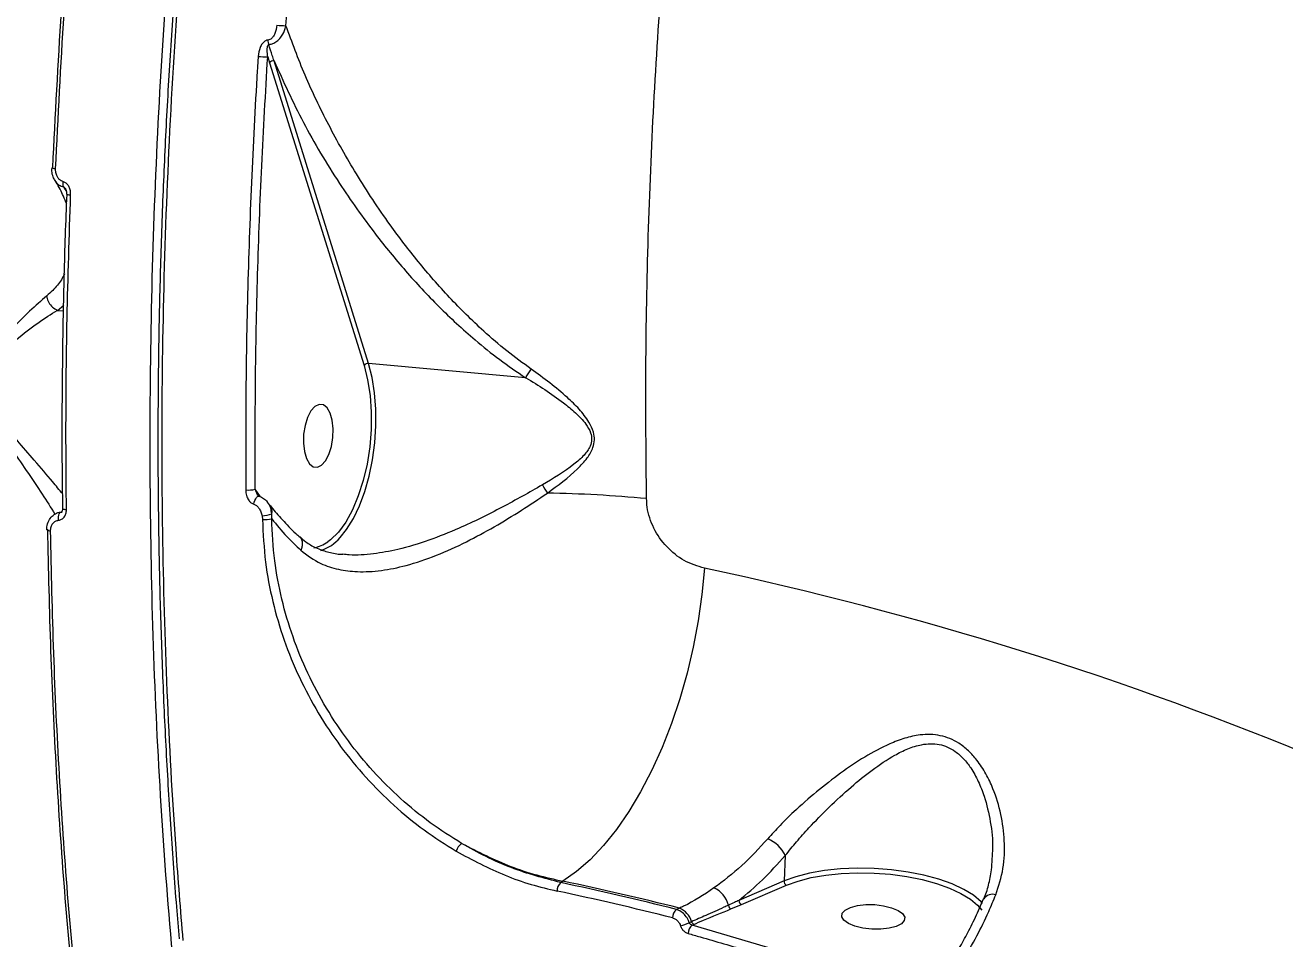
# Model space of a CAD drawing. Header units: millimetres. Extents: x -4335 to 4318, y -3792 to 3101.
# Drawn here: x 1522.9 to 1702.1, y 984.5 to 1114.6 of the extents above; entities that cross this region are included whole.
import ezdxf

# ---------------------------------------------------------------- set-up
doc = ezdxf.new("R2010")
doc.units = ezdxf.units.MM
for name, color, linetype in [('DIKOM_ЗОНА', 80, 'Continuous'), ('DIKOM_ОБЪЕКТ', 7, 'Continuous'), ('DIKOM_РАЗМЕР_ОБЪЕКТА', 7, 'Continuous')]:
    doc.layers.add(name, color=color, linetype=linetype)
doc.styles.add('style1', font='arial.ttf', dxfattribs={"width": 0.8})
doc.dimstyles.new('1-50', dxfattribs={"dimtxt": 300, "dimasz": 200, "dimexe": 100, "dimexo": 0, "dimgap": 100, "dimtad": 1, "dimtxsty": 'style1', "dimcen": 200, "dimclrd": 7, "dimclre": 7, "dimclrt": 7, "dimadec": 1, "dimazin": 2, "dimtfac": 1, "dimtmove": 0, "dimatfit": 2, "dimfxl": 0, "dimlwd": 25, "dimlwe": 18, "dimarcsym": 0})

# ---------------------------------------------------------------- blocks, each defined once
blk = doc.blocks.new('*D3')
at = {"layer": 'Defpoints', "color": 0, "transparency": 16777216}
for p in [(-2375.87, 1532.76), (1667.44, 1532.76), (-1786.5, -1525.94)]:
    blk.add_point(p, dxfattribs=at)
at = {"layer": 'DIKOM_РАЗМЕР_ОБЪЕКТА', "color": 7, "lineweight": 18, "transparency": 16777216}
for p, q in [((1667.44, 1532.76), (-2475.87, 1532.76)), ((-1786.5, -1525.94), (-2475.87, -1525.94))]:
    blk.add_line(p, q, dxfattribs=at)
at = {"layer": 'DIKOM_РАЗМЕР_ОБЪЕКТА', "color": 7, "lineweight": 25, "transparency": 16777216}
blk.add_line((-2375.87, -1325.94), (-2375.87, 1332.76), dxfattribs=at)
at = {"layer": 'DIKOM_РАЗМЕР_ОБЪЕКТА', "color": 7, "transparency": 16777216}
for points in [[(-2409.21, 1332.76), (-2342.54, 1332.76), (-2375.87, 1532.76)], [(-2409.21, -1325.94), (-2342.54, -1325.94), (-2375.87, -1525.94)]]:
    blk.add_solid(points, dxfattribs=at)
at = {"layer": 'DIKOM_РАЗМЕР_ОБЪЕКТА', "color": 7, "transparency": 16777216, "insert": (-2629.15, -119.32), "char_height": 300, "attachment_point": 5, "rotation": 90, "style": 'style1'}
blk.add_mtext('3050', dxfattribs=at)

msp = doc.modelspace()

# ---------------------------------------------------------------- linework, layer by layer
at = {"layer": 'DIKOM_ЗОНА', "color": 3, "lineweight": 15}
msp.add_lwpolyline([(1629.814, 3100.338, -0.4205658), (4317.777, 469.92), (4317.777, -16.224, -0.4142136), (1317.777, -3016.224), (-2004.986, -3016.224, -0.4142136), (-3504.986, -1516.224), (-3504.986, 1600.338, -0.4142136), (-2004.986, 3100.338), (1629.814, 3100.338)], format="xyb", dxfattribs=at)
at = {"layer": 'DIKOM_ОБЪЕКТ', "color": 7, "linetype": 'Continuous', "lineweight": 15}
for p, q in [((1557.402, 1110.071), (1557.669, 1109.212)), ((1557.669, 1109.212), (1571.103, 1066.132)), ((1571.747, 1066.408), (1558.313, 1109.487)), ((1527.48, 1073.979), (1528.381, 1074.743)), ((1527.48, 1073.979), (1528.359, 1073.9)), ((1594.088, 1064.402), (1571.747, 1066.408)), ((1556.381, 1047.425), (1555.628, 1048.513)), ((1556.126, 1047.53), (1556.174, 1047.523)), ((1528.246, 1045.75), (1528.246, 1045.756)), ((1556.606, 1044.727), (1556.656, 1044.22)), ((1557.969, 1044.3), (1557.985, 1045.018)), ((1631.033, 996.403), (1630.845, 992.763)), ((1599.08, 992.53), (1599.389, 992.742)), ((1630.845, 992.763), (1624.436, 990.004)), ((1624.797, 989.403), (1631.207, 992.162)), ((1623.295, 988.784), (1624.797, 989.403)), ((1615.957, 988.905), (1615.534, 988.72)), ((1617.684, 986.971), (1617.356, 986.83)), ((1617.783, 986.488), (1618.016, 986.588)), ((1650.614, 976.801), (1617.783, 986.488))]:
    msp.add_line(p, q, dxfattribs=at)
at = {"layer": 'DIKOM_ОБЪЕКТ', "color": 7, "linetype": 'Continuous', "lineweight": 15, "flags": 128}
for points in [[(1526.7, 1094.25), (1526.701, 1094.255), (1526.727, 1094.27), (1526.787, 1094.283)], [(1571.103, 1066.132), (1571.615, 1064.088), (1571.958, 1061.851), (1572.122, 1059.475), (1572.105, 1057.019), (1571.906, 1054.54), (1571.531, 1052.1), (1570.988, 1049.757), (1570.291, 1047.567), (1569.456, 1045.584), (1568.503, 1043.855), (1567.457, 1042.423), (1566.341, 1041.321), (1565.948, 1041.025)], [(1567.701, 1041.633), (1568.622, 1042.771), (1569.597, 1044.335), (1570.473, 1046.154), (1571.231, 1048.188), (1571.855, 1050.394), (1572.33, 1052.723), (1572.648, 1055.124), (1572.8, 1057.546), (1572.784, 1059.937), (1572.6, 1062.243), (1572.252, 1064.416), (1571.747, 1066.408)], [(1565.316, 1060.515), (1564.724, 1060.585), (1564.122, 1060.293), (1563.559, 1059.663), (1563.079, 1058.745), (1562.722, 1057.615), (1562.517, 1056.363), (1562.48, 1055.091), (1562.614, 1053.902), (1562.909, 1052.893), (1563.34, 1052.145), (1563.873, 1051.718), (1564.465, 1051.648), (1565.066, 1051.94), (1565.63, 1052.57), (1566.11, 1053.488), (1566.467, 1054.618), (1566.672, 1055.87), (1566.709, 1057.142), (1566.574, 1058.331), (1566.28, 1059.34), (1565.848, 1060.089), (1565.316, 1060.515)], [(1555.422, 1046.395), (1555.481, 1046.671), (1555.574, 1046.937), (1555.693, 1047.173), (1555.829, 1047.36), (1555.971, 1047.482), (1556.107, 1047.529), (1556.126, 1047.53)], [(1527.661, 1044.119), (1527.639, 1044.361), (1527.646, 1044.599), (1527.682, 1044.819), (1527.744, 1045.008), (1527.829, 1045.155), (1527.932, 1045.252), (1528.046, 1045.293), (1528.049, 1045.293)], [(1528.775, 1045.588), (1528.612, 1045.607), (1528.473, 1045.632), (1528.364, 1045.661), (1528.289, 1045.695), (1528.251, 1045.731), (1528.246, 1045.75)], [(1525.985, 1042.767), (1525.986, 1042.777), (1525.994, 1042.794)], [(1619.528, 1037.278), (1619.177, 1033.558), (1618.646, 1029.805), (1617.937, 1026.055), (1617.059, 1022.342), (1616.019, 1018.698), (1614.826, 1015.158), (1613.491, 1011.753), (1612.027, 1008.515), (1610.446, 1005.474), (1608.764, 1002.656), (1606.996, 1000.088), (1605.157, 997.793), (1603.265, 995.792), (1601.336, 994.103), (1599.389, 992.742)], [(1659.101, 989.576), (1658.878, 989.819), (1657.81, 990.723), (1656.431, 991.569), (1654.77, 992.34), (1652.864, 993.018), (1650.754, 993.589), (1648.487, 994.039), (1646.112, 994.36), (1643.681, 994.544), (1641.248, 994.587), (1638.865, 994.488), (1636.585, 994.25), (1634.458, 993.877), (1632.531, 993.377), (1630.845, 992.763)], [(1631.207, 992.162), (1632.842, 992.758), (1634.711, 993.242), (1636.773, 993.604), (1638.984, 993.835), (1641.294, 993.931), (1643.654, 993.889), (1646.011, 993.711), (1648.314, 993.4), (1650.513, 992.963), (1652.559, 992.41), (1654.407, 991.752), (1656.018, 991.005), (1657.355, 990.184), (1658.39, 989.307), (1658.963, 988.61)], [(1640.934, 986.333), (1640.008, 986.718), (1639.368, 987.179), (1639.067, 987.678), (1639.127, 988.175), (1639.545, 988.629), (1640.287, 989.004), (1641.293, 989.269), (1642.481, 989.403), (1643.754, 989.394), (1645.01, 989.245), (1646.148, 988.966), (1647.074, 988.58), (1647.714, 988.119), (1648.016, 987.62), (1647.955, 987.123), (1647.537, 986.669), (1646.795, 986.295), (1645.789, 986.03), (1644.602, 985.896), (1643.328, 985.904), (1642.072, 986.054), (1640.934, 986.333)]]:
    msp.add_lwpolyline(points, dxfattribs=at)
at = {"layer": 'DIKOM_ОБЪЕКТ', "color": 7, "linetype": 'Continuous', "lineweight": 15}
for centre, radius, start, end in [((1560.447, 1133.687), 19.194, 264.72419, 268.64371), ((1559.258, 1112.527), 1.844, 182.60497, 202.52699), ((1557.416, 1124.426), 14.355, 264.53642, 269.94476), ((1558.246, 1108.755), 0.735, 84.75135, 141.63943), ((1527.192, 1095.405), 1.255, 246.92266, 271.62712), ((1529.478, 1092.042), 1.237, 166.91698, 203.60368), ((1529.31, 1091.455), 1.051, 243.71841, 273.42051), ((1571.68, 1065.676), 0.735, 84.74118, 141.64063), ((1554.709, 1052.464), 4.056, 263.75153, 283.09411), ((1605.639, 1053.812), 10.275, 207.03003, 214.63355), ((1593.934, 863.562), 184.439, 84.59945, 88.99005), ((1555.774, 1052.098), 7.417, 276.44465, 287.34889), ((1556.445, 1045.318), 1.57, 348.96297, 36.416), ((1557.061, 1048.397), 4.196, 264.45817, 282.49697), ((1526.431, 1043.266), 0.669, 228.25291, 277.21547), ((1563.284, 1044.638), 4.489, 278.8973, 306.40495), ((1562.887, 1045.826), 6.384, 289.02861, 318.94817), ((1516.773, 552.279), 495.765, 56.57137, 78.03786), ((1586.394, 996.268), 2.315, 127.38513, 161.27176), ((1626.714, 994.339), 4.788, 25.53529, 67.70791), ((1503.354, 540.471), 462.355, 75.90433, 78.01194), ((1631.467, 992.728), 0.623, 176.77142, 245.32313), ((1600.121, 991.382), 1.549, 132.19272, 182.15971), ((1502.818, 540.495), 460.886, 75.91376, 78.00881), ((1503.099, 540.639), 461.972, 75.91382, 78.00862), ((1619.466, 988.484), 3.576, 13.35768, 66.68153), ((1660.524, 989.291), 1.582, 73.17323, 143.43684), ((1623.569, 989.345), 0.625, 183.18304, 243.95734), ((1625.057, 989.969), 0.623, 176.7558, 245.31703), ((1616.556, 987.533), 1.566, 130.72142, 180.39539), ((1614.858, 986.185), 2.933, 15.54719, 67.98948), ((1614.337, 993.564), 7.38, 283.97632, 294.14232), ((1618.824, 985.255), 1.614, 130.16241, 178.60579), ((1618.253, 987.13), 0.591, 195.54544, 246.34371)]:
    msp.add_arc(centre, radius, start, end, dxfattribs=at)
for points, knots in [([(1737.703, 1531.285), (1735.544, 1530.542), (1729.686, 1528.526), (1720.13, 1524.156), (1709.076, 1517.851), (1698.098, 1510.263), (1687.247, 1501.453), (1676.573, 1491.451), (1666.112, 1480.282), (1655.885, 1467.94), (1645.905, 1454.468), (1636.201, 1439.919), (1626.817, 1424.362), (1617.797, 1407.867), (1609.173, 1390.479), (1600.968, 1372.208), (1593.187, 1353.102), (1585.85, 1333.228), (1578.991, 1312.679), (1572.642, 1291.551), (1566.9, 1270.169), (1561.761, 1248.585), (1557.199, 1226.857), (1553.159, 1204.78), (1549.656, 1182.45), (1546.708, 1159.963), (1544.297, 1137.095), (1542.464, 1113.875), (1541.227, 1090.342), (1540.607, 1066.858), (1540.607, 1043.533), (1541.226, 1020.476), (1542.47, 997.76), (1544.347, 975.432), (1546.844, 953.52), (1549.946, 932.09), (1553.636, 911.236), (1557.909, 891.074), (1562.404, 872.865), (1565.669, 861.693), (1567.127, 856.706)], [0, 0, 0, 0, 0.0156523, 0.0424896, 0.0694116, 0.0963766, 0.1233416, 0.1502635, 0.1771008, 0.2039382, 0.2308602, 0.2578251, 0.2847902, 0.3117121, 0.3385495, 0.3653869, 0.3923088, 0.4192738, 0.4462388, 0.4731606, 0.499998, 0.5258463, 0.5517701, 0.5777323, 0.6036945, 0.6296183, 0.6554665, 0.682304, 0.7092259, 0.736191, 0.7631561, 0.7900781, 0.8169155, 0.8437529, 0.8706749, 0.89764, 0.9246051, 0.9515271, 0.9783645, 1, 1, 1, 1]), ([(1544.864, 984.533), (1544.729, 986.048), (1544.267, 991.22), (1543.634, 1000.153), (1542.962, 1011.301), (1542.449, 1022.5), (1542.084, 1033.721), (1541.87, 1044.966), (1541.805, 1056.24), (1541.89, 1067.545), (1542.124, 1078.887), (1542.507, 1090.266), (1543.039, 1101.688), (1543.721, 1113.154), (1544.553, 1124.67), (1545.535, 1136.225), (1546.663, 1147.78), (1547.934, 1159.288), (1549.343, 1170.717), (1550.891, 1182.062), (1552.577, 1193.328), (1554.402, 1204.52), (1556.365, 1215.641), (1558.467, 1226.694), (1560.71, 1237.682), (1563.093, 1248.608), (1565.618, 1259.477), (1568.285, 1270.284), (1571.086, 1281.003), (1574.01, 1291.588), (1577.048, 1302.002), (1580.197, 1312.234), (1583.456, 1322.288), (1586.827, 1332.168), (1590.311, 1341.88), (1593.908, 1351.425), (1597.62, 1360.807), (1601.448, 1370.026), (1605.394, 1379.087), (1609.457, 1387.99), (1613.631, 1396.719), (1617.9, 1405.239), (1622.248, 1413.517), (1626.666, 1421.536), (1631.155, 1429.3), (1635.717, 1436.812), (1640.353, 1444.075), (1645.064, 1451.092), (1649.852, 1457.865), (1654.719, 1464.395), (1659.664, 1470.684), (1664.692, 1476.733), (1669.794, 1482.534), (1674.955, 1488.07), (1680.155, 1493.314), (1685.38, 1498.254), (1690.628, 1502.889), (1695.901, 1507.222), (1701.201, 1511.254), (1706.529, 1514.987), (1711.887, 1518.423), (1717.276, 1521.562), (1722.697, 1524.402), (1728.152, 1526.954), (1733.637, 1529.174), (1737.423, 1530.582), (1739.378, 1531.159), (1739.495, 1531.193)], [0, 0, 0, 0, 0.0065878, 0.0224913, 0.0383993, 0.0542287, 0.069985, 0.0856863, 0.1013503, 0.1169949, 0.1326383, 0.1482947, 0.1639795, 0.1797105, 0.1955056, 0.2113827, 0.2272951, 0.2431496, 0.2589256, 0.2746411, 0.2903142, 0.3059628, 0.3216049, 0.3372565, 0.3529313, 0.3686471, 0.3844217, 0.4002731, 0.416189, 0.4320784, 0.4478787, 0.4636135, 0.4793006, 0.4949582, 0.5106039, 0.5262556, 0.5419254, 0.557631, 0.5733905, 0.5892215, 0.6051328, 0.6210424, 0.6368727, 0.6526324, 0.6683392, 0.6840111, 0.6996658, 0.7153215, 0.7309914, 0.7466918, 0.7624402, 0.7782543, 0.7941517, 0.8100689, 0.8259312, 0.8417159, 0.8574406, 0.873123, 0.8887803, 0.9044299, 0.9200877, 0.9357663, 0.9514829, 0.9672545, 0.9830983, 0.9989902, 1, 1, 1, 1]), ([(1545.379, 984.292), (1545.026, 988.633), (1544.073, 1000.33), (1543.018, 1019.701), (1542.37, 1042.41), (1542.335, 1065.578), (1542.931, 1089.133), (1544.173, 1113.004), (1546.033, 1136.664), (1548.491, 1160.037), (1551.512, 1183.055), (1555.147, 1206.093), (1559.409, 1229.07), (1564.298, 1251.903), (1569.706, 1274.09), (1575.603, 1295.568), (1581.947, 1316.295), (1588.843, 1336.607), (1596.29, 1356.415), (1604.274, 1375.637), (1612.621, 1393.848), (1621.292, 1411.01), (1630.244, 1427.108), (1639.624, 1442.405), (1649.416, 1456.811), (1659.596, 1470.254), (1669.94, 1482.436), (1680.407, 1493.347), (1690.958, 1503.003), (1701.764, 1511.557), (1712.798, 1518.95), (1724.026, 1525.046), (1733.043, 1529.06), (1738.303, 1530.658), (1739.8, 1531.113)], [0, 0, 0, 0, 0.0187731, 0.0505764, 0.082404, 0.1142072, 0.1469342, 0.1796878, 0.2124148, 0.244218, 0.2760457, 0.3078488, 0.3405758, 0.3733293, 0.4060564, 0.4378594, 0.4696872, 0.5014902, 0.5342172, 0.5669708, 0.5996978, 0.631501, 0.6633286, 0.6951317, 0.7278587, 0.7606123, 0.7933392, 0.8251423, 0.85697, 0.8887731, 0.9215001, 0.9542536, 0.9869806, 1, 1, 1, 1]), ([(1611.293, 1047.182), (1611.23, 1053.377), (1611.105, 1065.772), (1611.476, 1084.514), (1612.254, 1103.306), (1613.494, 1122.366), (1615.209, 1141.653), (1617.413, 1161.122), (1620.076, 1180.459), (1623.294, 1200.247), (1627.126, 1220.424), (1631.615, 1240.914), (1636.621, 1261.024), (1642.118, 1280.66), (1648.081, 1299.729), (1654.489, 1318.145), (1661.337, 1335.867), (1668.603, 1352.88), (1676.268, 1369.157), (1684.294, 1384.624), (1692.645, 1399.205), (1701.289, 1412.837), (1710.218, 1425.479), (1719.409, 1437.131), (1728.838, 1447.778), (1738.461, 1457.369), (1748.233, 1465.86), (1758.308, 1473.347), (1768.671, 1479.728), (1779.296, 1484.932), (1789.971, 1488.836), (1800.656, 1491.375), (1811.324, 1492.672), (1818.366, 1492.396), (1821.885, 1492.258)], [0, 0, 0, 0, 0.0277665, 0.0555663, 0.0833659, 0.1111324, 0.1400374, 0.1689802, 0.1979227, 0.2268277, 0.2586374, 0.2905482, 0.32251, 0.3544717, 0.386382, 0.4181913, 0.4498955, 0.4817, 0.5135556, 0.5454111, 0.5772152, 0.6089191, 0.6405475, 0.6722759, 0.7040553, 0.7358344, 0.7675626, 0.799191, 0.8325939, 0.8660265, 0.8994294, 0.932943, 0.9664864, 1, 1, 1, 1]), ([(1638.453, 1465.046), (1636.02, 1462.741), (1630.347, 1457.364), (1621.644, 1447.675), (1612.356, 1436.233), (1603.329, 1423.775), (1594.577, 1410.347), (1586.11, 1395.978), (1577.952, 1380.726), (1570.138, 1364.662), (1562.706, 1347.86), (1555.681, 1330.362), (1549.082, 1312.182), (1542.912, 1293.365), (1537.187, 1273.979), (1531.932, 1254.114), (1527.172, 1233.863), (1522.922, 1213.274), (1519.202, 1192.376), (1516.005, 1171.207), (1513.34, 1149.847), (1511.216, 1128.396), (1509.643, 1106.952), (1508.628, 1085.567), (1508.187, 1064.276), (1508.307, 1043.113), (1508.984, 1022.16), (1510.212, 1001.513), (1511.983, 981.265), (1514.135, 962.963), (1516.498, 946.501), (1518.203, 936.764), (1519.055, 931.896)], [0, 0, 0, 0, 0.025624, 0.0597587, 0.0938385, 0.1278113, 0.1617851, 0.195866, 0.2300013, 0.2641369, 0.298218, 0.332192, 0.3661898, 0.4002946, 0.4344536, 0.4686129, 0.5027179, 0.5367161, 0.570769, 0.6049287, 0.6391429, 0.6733574, 0.7075177, 0.741571, 0.775708, 0.8099518, 0.8442501, 0.8785488, 0.9127932, 0.9469307, 0.9734653, 1, 1, 1, 1]), ([(1559.993, 1114.498), (1560.429, 1120.385), (1561.301, 1132.157), (1563.061, 1149.828), (1565.122, 1167.489), (1566.795, 1179.206), (1567.631, 1185.065)], [0, 0, 0, 0, 0.2490999, 0.4982004, 0.7491, 1, 1, 1, 1]), ([(1534.956, 1182.464), (1533.972, 1175.204), (1532.006, 1160.683), (1529.726, 1138.658), (1527.904, 1116.501), (1527.159, 1101.689), (1526.787, 1094.283)], [0, 0, 0, 0, 0.2485962, 0.4971933, 0.7485971, 1, 1, 1, 1]), ([(1527.228, 1094.15), (1527.596, 1101.489), (1528.331, 1116.168), (1530.139, 1138.292), (1532.421, 1160.451), (1534.413, 1175.169), (1535.408, 1182.528)], [0, 0, 0, 0, 0.2485967, 0.4971934, 0.7485968, 1, 1, 1, 1]), ([(1558.682, 1114.574), (1558.625, 1114.169), (1558.54, 1113.571), (1558.183, 1112.918), (1557.875, 1112.6), (1557.607, 1112.467), (1557.46, 1112.449), (1557.416, 1112.443)], [0, 0, 0, 0, 0.4385412, 0.648683, 0.819255, 0.9451901, 1, 1, 1, 1]), ([(1557.555, 1111.821), (1557.629, 1111.828), (1557.872, 1111.851), (1558.325, 1112.01), (1558.889, 1112.4), (1559.482, 1113.102), (1559.838, 1113.853), (1559.961, 1114.368), (1559.993, 1114.498)], [0, 0, 0, 0, 0.0635638, 0.2059286, 0.3867504, 0.5938459, 0.8977508, 1, 1, 1, 1]), ([(1594.892, 1065.624), (1593.717, 1066.472), (1591.367, 1068.171), (1587.444, 1071.569), (1583.179, 1075.786), (1578.765, 1080.876), (1574.3, 1086.743), (1569.997, 1093.251), (1565.994, 1100.374), (1562.606, 1107.431), (1560.863, 1112.144), (1559.993, 1114.498)], [0, 0, 0, 0, 0.0661303, 0.1323025, 0.2383352, 0.3447315, 0.4509769, 0.5939566, 0.7292236, 0.8647217, 1, 1, 1, 1]), ([(1557.416, 1112.443), (1557.367, 1112.437), (1557.211, 1112.417), (1556.924, 1112.27), (1556.586, 1111.918), (1556.201, 1111.209), (1556.109, 1110.562), (1556.049, 1110.136)], [0, 0, 0, 0, 0.0555304, 0.1783876, 0.3495302, 0.5728958, 1, 1, 1, 1]), ([(1557.402, 1110.071), (1557.368, 1110.38), (1557.318, 1110.838), (1557.35, 1111.377), (1557.41, 1111.646), (1557.481, 1111.787), (1557.54, 1111.814), (1557.555, 1111.821)], [0, 0, 0, 0, 0.4939011, 0.7308141, 0.8854481, 0.9700975, 1, 1, 1, 1]), ([(1558.313, 1109.487), (1558.228, 1109.745), (1557.973, 1110.522), (1557.722, 1111.301), (1557.555, 1111.821)], [0, 0, 0, 0, 0.3320221, 1, 1, 1, 1]), ([(1556.049, 1110.136), (1556.007, 1109.472), (1555.798, 1106.149), (1555.308, 1097.508), (1554.733, 1084.226), (1554.272, 1066.951), (1554.269, 1055.06), (1554.268, 1048.432)], [0, 0, 0, 0, 0.0321579, 0.1607927, 0.4182839, 0.6757758, 1, 1, 1, 1]), ([(1555.628, 1048.513), (1555.621, 1053.595), (1555.608, 1063.758), (1555.935, 1079.128), (1556.494, 1094.569), (1557.1, 1104.904), (1557.402, 1110.071)], [0, 0, 0, 0, 0.2493142, 0.4986293, 0.7493143, 1, 1, 1, 1]), ([(1558.313, 1109.487), (1559.634, 1106.562), (1562.275, 1100.712), (1567.212, 1092.458), (1572.185, 1085.411), (1576.955, 1079.563), (1581.659, 1074.495), (1586.194, 1070.303), (1590.358, 1066.929), (1592.845, 1065.244), (1594.088, 1064.402)], [0, 0, 0, 0, 0.180142, 0.3602676, 0.5134821, 0.6278146, 0.742322, 0.8564277, 0.9282342, 1, 1, 1, 1]), ([(1527.151, 1092.485), (1527.059, 1092.641), (1526.822, 1093.045), (1526.681, 1093.67), (1526.719, 1094.102), (1526.732, 1094.248)], [0, 0, 0, 0, 0.2961462, 0.7626195, 1, 1, 1, 1]), ([(1528.273, 1092.322), (1528.147, 1092.369), (1527.897, 1092.464), (1527.59, 1092.78), (1527.357, 1093.203), (1527.231, 1093.679), (1527.229, 1094.007), (1527.228, 1094.15)], [0, 0, 0, 0, 0.188901, 0.3774191, 0.579193, 0.8164499, 1, 1, 1, 1]), ([(1528.809, 1089.084), (1528.66, 1089.467), (1528.269, 1090.478), (1527.689, 1091.623), (1527.187, 1092.391), (1527.133, 1092.474)], [0, 0, 0, 0, 0.3530768, 0.9301204, 1, 1, 1, 1]), ([(1527.15, 1092.484), (1527.19, 1092.407), (1527.332, 1092.13), (1527.736, 1091.772), (1528.14, 1091.623), (1528.344, 1091.547)], [0, 0, 0, 0, 0.1612222, 0.5751885, 1, 1, 1, 1]), ([(1529.372, 1090.406), (1529.37, 1090.555), (1529.366, 1090.9), (1529.229, 1091.402), (1528.981, 1091.845), (1528.662, 1092.175), (1528.403, 1092.273), (1528.273, 1092.322)], [0, 0, 0, 0, 0.1825428, 0.4237815, 0.6274502, 0.8134121, 1, 1, 1, 1]), ([(1528.344, 1091.547), (1528.4, 1091.466), (1528.554, 1091.24), (1528.706, 1091.016), (1528.803, 1090.873)], [0, 0, 0, 0, 0.360957, 1, 1, 1, 1]), ([(1528.344, 1091.547), (1528.374, 1091.534), (1528.425, 1091.512), (1528.526, 1091.432), (1528.602, 1091.352), (1528.644, 1091.283), (1528.65, 1091.272)], [0, 0, 0, 0, 0.23257, 0.4035091, 0.900718, 1, 1, 1, 1]), ([(1528.832, 1090.513), (1528.837, 1090.57), (1528.853, 1090.744), (1528.791, 1090.997), (1528.708, 1091.198), (1528.659, 1091.261), (1528.65, 1091.272)], [0, 0, 0, 0, 0.2127623, 0.6472523, 0.9353477, 1, 1, 1, 1]), ([(1528.265, 1045.757), (1528.241, 1047.327), (1528.16, 1052.669), (1528.176, 1061.83), (1528.32, 1073.216), (1528.55, 1082.779), (1528.784, 1088.55), (1528.864, 1090.514)], [0, 0, 0, 0, 0.1061514, 0.3611266, 0.6154998, 0.869086, 1, 1, 1, 1]), ([(1528.775, 1045.588), (1528.767, 1046.243), (1528.729, 1049.516), (1528.682, 1058.583), (1528.791, 1072.854), (1529.179, 1084.552), (1529.372, 1090.406)], [0, 0, 0, 0, 0.044141, 0.2207136, 0.6100134, 1, 1, 1, 1]), ([(1528.495, 1079.159), (1528.354, 1078.883), (1527.929, 1078.051), (1527.053, 1077.011), (1526.245, 1076.289), (1525.948, 1076.024)], [0, 0, 0, 0, 0.2381822, 0.720174, 1, 1, 1, 1]), ([(1525.948, 1076.024), (1525.168, 1075.339), (1523.589, 1073.953), (1521.059, 1071.429), (1519.124, 1069.138), (1517.935, 1067.304), (1517.213, 1065.748), (1516.835, 1063.972), (1516.974, 1061.971), (1517.647, 1059.97), (1518.95, 1057.378), (1520.844, 1054.435), (1523.161, 1051.046), (1525.367, 1047.803), (1526.549, 1045.904), (1527.127, 1044.975)], [0, 0, 0, 0, 0.1219066, 0.2465973, 0.3298055, 0.3720104, 0.4152149, 0.4534544, 0.492076, 0.5402236, 0.5864718, 0.683884, 0.7835304, 0.8941434, 1, 1, 1, 1]), ([(1525.948, 1076.024), (1525.957, 1075.976), (1526.013, 1075.665), (1526.238, 1075.097), (1526.758, 1074.413), (1527.231, 1074.126), (1527.468, 1073.982)], [0, 0, 0, 0, 0.0562115, 0.3685259, 0.6842551, 1, 1, 1, 1]), ([(1528.237, 1047.855), (1527.765, 1048.431), (1526.574, 1049.887), (1524.35, 1052.486), (1521.764, 1055.441), (1519.713, 1058.046), (1518.272, 1060.335), (1517.561, 1062.003), (1517.421, 1063.233), (1517.482, 1064.264), (1517.792, 1065.4), (1518.572, 1066.719), (1519.878, 1068.262), (1521.99, 1070.184), (1524.754, 1072.269), (1526.597, 1073.467), (1527.467, 1073.982), (1527.468, 1073.982)], [0, 0, 0, 0, 0.0776991, 0.1963067, 0.2994941, 0.4023897, 0.4489321, 0.4954574, 0.5259258, 0.5315286, 0.5675962, 0.6100718, 0.6528356, 0.7391902, 0.8695344, 0.999869, 1, 1, 1, 1]), ([(1527.468, 1073.982), (1527.469, 1073.982), (1527.472, 1073.981), (1527.476, 1073.98), (1527.479, 1073.979), (1527.48, 1073.979)], [0, 0, 0, 0, 0.2974968, 0.7022987, 1, 1, 1, 1]), ([(1594.088, 1064.402), (1594.09, 1064.402), (1594.093, 1064.402), (1594.097, 1064.403), (1594.098, 1064.404), (1594.098, 1064.405)], [0, 0, 0, 0, 0.3887203, 0.7876248, 1, 1, 1, 1]), ([(1594.098, 1064.405), (1594.212, 1064.579), (1594.422, 1064.9), (1594.717, 1065.355), (1594.868, 1065.587), (1594.892, 1065.624)], [0, 0, 0, 0, 0.4994996, 0.9205593, 1, 1, 1, 1]), ([(1594.098, 1064.405), (1594.1, 1064.403), (1595.96, 1063.319), (1598.381, 1061.72), (1601.199, 1059.458), (1602.55, 1058.045), (1603.362, 1056.708), (1603.551, 1055.575), (1603.25, 1054.433), (1602.347, 1053.239), (1600.144, 1051.325), (1598.028, 1050.062), (1596.486, 1049.142)], [0, 0, 0, 0, 0.0003165, 0.2742209, 0.3691409, 0.4635449, 0.5235464, 0.564866, 0.6061812, 0.6747254, 0.7630161, 1, 1, 1, 1]), ([(1597.185, 1047.973), (1598.672, 1049.069), (1600.73, 1050.586), (1602.818, 1052.834), (1603.665, 1054.237), (1603.938, 1055.534), (1603.768, 1056.809), (1603.02, 1058.33), (1601.726, 1059.958), (1599.047, 1062.56), (1596.656, 1064.323), (1594.892, 1065.624)], [0, 0, 0, 0, 0.2311131, 0.3196658, 0.3914013, 0.4366908, 0.4822193, 0.5456606, 0.639711, 0.7342305, 1, 1, 1, 1]), ([(1554.268, 1048.432), (1554.27, 1048.362), (1554.279, 1048.026), (1554.401, 1047.476), (1554.699, 1046.92), (1555.045, 1046.554), (1555.296, 1046.448), (1555.422, 1046.395)], [0, 0, 0, 0, 0.0843412, 0.40266, 0.6518331, 0.8254863, 1, 1, 1, 1]), ([(1556.005, 1047.694), (1555.949, 1047.78), (1555.802, 1048.01), (1555.696, 1048.288), (1555.64, 1048.474), (1555.628, 1048.513)], [0, 0, 0, 0, 0.3228684, 0.8555182, 1, 1, 1, 1]), ([(1596.486, 1049.142), (1594.598, 1048.07), (1590.772, 1045.898), (1585.309, 1043.204), (1580.311, 1041.192), (1576.209, 1039.94), (1572.408, 1039.27), (1569.781, 1039.061), (1568.402, 1039.243), (1568.11, 1039.282)], [0, 0, 0, 0, 0.2113884, 0.4282207, 0.5756747, 0.7264505, 0.84537, 0.9672397, 1, 1, 1, 1]), ([(1556.003, 1047.692), (1556.005, 1047.689), (1556.028, 1047.647), (1556.076, 1047.598), (1556.134, 1047.545), (1556.168, 1047.525), (1556.172, 1047.523), (1556.174, 1047.523)], [0, 0, 0, 0, 0.033725, 0.3712396, 0.5890163, 0.8247439, 1, 1, 1, 1]), ([(1556.171, 1047.521), (1556.175, 1047.521), (1556.405, 1047.49), (1556.822, 1047.222), (1557.224, 1046.916), (1557.364, 1046.686), (1557.374, 1046.669)], [0, 0, 0, 0, 0.0079768, 0.4698269, 0.9597395, 1, 1, 1, 1]), ([(1557.985, 1045.018), (1557.943, 1045.289), (1557.849, 1045.883), (1557.602, 1046.461), (1557.381, 1046.671), (1557.38, 1046.672)], [0, 0, 0, 0, 0.4542587, 0.9978388, 1, 1, 1, 1]), ([(1557.452, 1046.538), (1557.498, 1046.473), (1557.563, 1046.38), (1557.64, 1046.286), (1557.663, 1046.257)], [0, 0, 0, 0, 0.7007555, 1, 1, 1, 1]), ([(1562.115, 1039.835), (1563.023, 1039.143), (1564.616, 1037.929), (1567.425, 1037.062), (1570.307, 1036.698), (1573.55, 1036.883), (1577.324, 1037.654), (1581.403, 1039.043), (1585.613, 1040.961), (1589.655, 1043.16), (1593.509, 1045.506), (1595.961, 1047.151), (1597.185, 1047.973)], [0, 0, 0, 0, 0.1044902, 0.1833866, 0.2623378, 0.3558376, 0.4494208, 0.563192, 0.6770795, 0.7845066, 0.8924064, 1, 1, 1, 1]), ([(1619.528, 1037.278), (1618.548, 1037.582), (1616.611, 1038.184), (1614.082, 1040.223), (1612.212, 1042.871), (1611.397, 1045.35), (1611.315, 1046.785), (1611.293, 1047.182)], [0, 0, 0, 0, 0.2385276, 0.4713362, 0.6968072, 0.9159931, 1, 1, 1, 1]), ([(1525.996, 1042.767), (1525.992, 1042.819), (1525.965, 1043.182), (1526.126, 1043.819), (1526.549, 1044.56), (1527.17, 1045.058), (1527.747, 1045.303), (1528.087, 1045.275), (1528.169, 1045.268)], [0, 0, 0, 0, 0.0404567, 0.287487, 0.5098775, 0.723523, 0.9332171, 1, 1, 1, 1]), ([(1527.661, 1044.119), (1527.81, 1044.151), (1528.117, 1044.215), (1528.483, 1044.553), (1528.733, 1045.025), (1528.761, 1045.4), (1528.775, 1045.588)], [0, 0, 0, 0, 0.2338864, 0.4824749, 0.7413465, 1, 1, 1, 1]), ([(1528.05, 1045.296), (1528.061, 1045.295), (1528.08, 1045.294), (1528.159, 1045.373), (1528.232, 1045.531), (1528.241, 1045.677), (1528.245, 1045.751)], [0, 0, 0, 0, 0.3267407, 0.5653916, 0.777817, 1, 1, 1, 1]), ([(1555.422, 1046.395), (1555.553, 1046.34), (1555.813, 1046.231), (1556.176, 1045.845), (1556.463, 1045.335), (1556.561, 1044.92), (1556.606, 1044.727)], [0, 0, 0, 0, 0.2096667, 0.4181513, 0.7298615, 1, 1, 1, 1]), ([(1557.713, 1046.254), (1557.77, 1046.18), (1558.297, 1045.487), (1559.488, 1044.148), (1560.873, 1042.695), (1561.795, 1041.877), (1562, 1041.696)], [0, 0, 0, 0, 0.0498761, 0.4646918, 0.8812022, 1, 1, 1, 1]), ([(1526.071, 1042.85), (1526.195, 1037.074), (1526.444, 1025.524), (1527.272, 1008.364), (1528.404, 991.333), (1529.463, 980.154), (1529.992, 974.564)], [0, 0, 0, 0, 0.2490999, 0.4982, 0.7490999, 1, 1, 1, 1]), ([(1526.515, 1042.603), (1526.529, 1042.796), (1526.557, 1043.182), (1526.814, 1043.669), (1527.191, 1044.019), (1527.508, 1044.087), (1527.661, 1044.119)], [0, 0, 0, 0, 0.2583625, 0.5167604, 0.7678035, 1, 1, 1, 1]), ([(1556.656, 1044.22), (1556.754, 1042.188), (1556.943, 1038.277), (1558.048, 1032.52), (1559.652, 1027.032), (1561.818, 1021.713), (1564.52, 1016.641), (1567.701, 1011.869), (1571.308, 1007.455), (1575.305, 1003.48), (1579.6, 999.924), (1582.669, 997.981), (1584.201, 997.012)], [0, 0, 0, 0, 0.1070822, 0.2059731, 0.3051832, 0.4040769, 0.5033361, 0.6029163, 0.7021792, 0.8013476, 0.9008329, 1, 1, 1, 1]), ([(1557.969, 1044.3), (1558.661, 1043.462), (1559.891, 1041.971), (1561.438, 1040.485), (1562.115, 1039.835)], [0, 0, 0, 0, 0.5623974, 1, 1, 1, 1]), ([(1584.988, 998.108), (1583.485, 999.057), (1580.475, 1000.958), (1576.262, 1004.438), (1572.341, 1008.329), (1568.803, 1012.648), (1565.683, 1017.317), (1563.033, 1022.28), (1560.908, 1027.484), (1559.335, 1032.853), (1558.251, 1038.486), (1558.065, 1042.312), (1557.969, 1044.3)], [0, 0, 0, 0, 0.0992793, 0.198875, 0.2981523, 0.397421, 0.4970075, 0.5962717, 0.6950873, 0.7942207, 0.8930336, 1, 1, 1, 1]), ([(1530.452, 974.169), (1529.924, 979.731), (1528.87, 990.853), (1527.731, 1007.878), (1526.895, 1025.114), (1526.641, 1036.773), (1526.515, 1042.603)], [0, 0, 0, 0, 0.2490996, 0.4981996, 0.7491001, 1, 1, 1, 1]), ([(1561.952, 1041.679), (1561.991, 1041.654), (1562.181, 1041.535), (1562.327, 1041.114), (1562.341, 1040.534), (1562.218, 1040.084), (1562.131, 1039.873), (1562.115, 1039.835)], [0, 0, 0, 0, 0.0837093, 0.4009393, 0.7181785, 0.9496932, 1, 1, 1, 1]), ([(1562.004, 1041.746), (1562.266, 1041.506), (1562.942, 1040.889), (1564.238, 1040.163), (1565.864, 1039.587), (1567.179, 1039.298), (1567.961, 1039.266), (1568.102, 1039.261)], [0, 0, 0, 0, 0.1642241, 0.4235749, 0.6859434, 0.9434339, 1, 1, 1, 1]), ([(1660.982, 990.805), (1661.378, 992.036), (1662.172, 994.499), (1662.292, 998.41), (1661.8, 1002.255), (1660.825, 1005.455), (1659.611, 1008.033), (1658.431, 1009.849), (1657.118, 1011.315), (1655.449, 1012.649), (1653.127, 1013.622), (1650.448, 1013.676), (1648.021, 1013.13), (1645.369, 1012.117), (1642.298, 1010.467), (1638.827, 1008.116), (1635.427, 1005.473), (1632.563, 1002.939), (1630.253, 1000.687), (1629.104, 999.408), (1628.53, 998.769)], [0, 0, 0, 0, 0.0754481, 0.1510287, 0.221386, 0.2917228, 0.3346571, 0.3775438, 0.4104256, 0.4432564, 0.4962478, 0.5490793, 0.5889861, 0.6289735, 0.6969438, 0.7650078, 0.8363486, 0.9076301, 0.9538274, 1, 1, 1, 1]), ([(1631.033, 996.403), (1631.556, 997.051), (1632.61, 998.358), (1634.691, 1000.672), (1637.271, 1003.316), (1640.287, 1006.101), (1643.387, 1008.628), (1646.089, 1010.45), (1648.458, 1011.621), (1650.58, 1012.299), (1652.959, 1012.381), (1654.996, 1011.472), (1656.421, 1010.185), (1657.538, 1008.741), (1658.524, 1006.937), (1659.527, 1004.37), (1660.26, 1001.173), (1660.617, 998.144), (1660.457, 996.406), (1660.411, 995.9)], [0, 0, 0, 0, 0.0535895, 0.1080157, 0.1906635, 0.2752347, 0.3528724, 0.4321359, 0.475941, 0.5207573, 0.5771926, 0.6333409, 0.6686365, 0.7050232, 0.7532326, 0.8022616, 0.8833235, 0.9660445, 1, 1, 1, 1]), ([(1584.988, 998.108), (1587.299, 996.931), (1590.8, 995.149), (1595.665, 993.56), (1598.148, 993.015), (1599.389, 992.742)], [0, 0, 0, 0, 0.4927788, 0.7463867, 1, 1, 1, 1]), ([(1599.08, 992.53), (1596.721, 993.152), (1593.147, 994.094), (1588.454, 996.17), (1586.143, 997.462), (1584.988, 998.108)], [0, 0, 0, 0, 0.492804, 0.7464038, 1, 1, 1, 1]), ([(1628.53, 998.769), (1627.31, 997.436), (1624.842, 994.74), (1622.212, 992.767), (1620.882, 991.768)], [0, 0, 0, 0, 0.4942432, 1, 1, 1, 1]), ([(1584.201, 997.012), (1586.51, 995.778), (1590.007, 993.91), (1594.861, 992.217), (1597.336, 991.622), (1598.573, 991.324)], [0, 0, 0, 0, 0.4927669, 0.746382, 1, 1, 1, 1]), ([(1624.436, 990.004), (1625.558, 990.934), (1627.821, 992.809), (1629.957, 995.198), (1631.033, 996.403)], [0, 0, 0, 0, 0.4960535, 1, 1, 1, 1]), ([(1659.264, 990.235), (1659.264, 990.235), (1659.563, 990.832), (1659.964, 992.211), (1660.382, 994.097), (1660.442, 995.37), (1660.466, 995.896)], [0, 0, 0, 0, 0.0002396, 0.3603056, 0.7359206, 1, 1, 1, 1]), ([(1620.882, 991.768), (1619.447, 990.81), (1617.82, 989.724), (1616.153, 988.991), (1615.957, 988.905)], [0, 0, 0, 0, 0.8821465, 1, 1, 1, 1]), ([(1622.945, 989.31), (1622.727, 989.212), (1621.634, 988.719), (1619.881, 987.927), (1618.358, 987.265), (1617.684, 986.971)], [0, 0, 0, 0, 0.1222793, 0.6114346, 1, 1, 1, 1]), ([(1624.436, 990.004), (1624.222, 989.902), (1623.732, 989.666), (1623.229, 989.439), (1622.945, 989.31)], [0, 0, 0, 0, 0.4352886, 1, 1, 1, 1]), ([(1654.254, 980.757), (1654.302, 980.825), (1654.751, 981.453), (1655.622, 982.897), (1656.851, 985.101), (1658.07, 987.547), (1658.856, 989.347), (1659.246, 990.239)], [0, 0, 0, 0, 0.0289148, 0.269224, 0.5128187, 0.7587903, 1, 1, 1, 1]), ([(1656.231, 981.419), (1656.922, 982.558), (1658.188, 984.643), (1659.771, 987.925), (1660.645, 990.003), (1660.982, 990.805)], [0, 0, 0, 0, 0.4251222, 0.7780823, 1, 1, 1, 1]), ([(1614.99, 987.522), (1615.134, 987.47), (1615.423, 987.366), (1615.797, 987.023), (1616.018, 986.679), (1616.098, 986.462), (1616.12, 986.403)], [0, 0, 0, 0, 0.2969139, 0.5940776, 0.8895263, 1, 1, 1, 1]), ([(1617.356, 986.83), (1617.32, 986.929), (1617.19, 987.291), (1616.831, 987.868), (1616.23, 988.447), (1615.766, 988.629), (1615.534, 988.72)], [0, 0, 0, 0, 0.1105924, 0.4063404, 0.7034886, 1, 1, 1, 1]), ([(1618.016, 986.588), (1618.474, 986.785), (1620.207, 987.527), (1621.986, 988.251), (1623.295, 988.784)], [0, 0, 0, 0, 0.2646976, 1, 1, 1, 1]), ([(1616.12, 986.403), (1616.136, 986.359), (1616.209, 986.155), (1616.413, 985.819), (1616.779, 985.465), (1617.067, 985.351), (1617.211, 985.294)], [0, 0, 0, 0, 0.0855733, 0.3893859, 0.6948363, 1, 1, 1, 1]), ([(1617.783, 986.488), (1617.726, 986.503), (1617.613, 986.532), (1617.469, 986.64), (1617.389, 986.748), (1617.362, 986.816), (1617.356, 986.83)], [0, 0, 0, 0, 0.3131133, 0.6195195, 0.917088, 1, 1, 1, 1]), ([(1617.211, 985.294), (1617.776, 985.132), (1620.603, 984.32), (1631.617, 981.137), (1641.93, 978.042), (1650.016, 975.614)], [0, 0, 0, 0, 0.0512255, 0.2561287, 1, 1, 1, 1])]:
    msp.add_open_spline(points, degree=3, knots=knots, dxfattribs=at)

# ---------------------------------------------------------------- dimensions: what is measured, and where the dimension line sits
at = {"layer": 'DIKOM_РАЗМЕР_ОБЪЕКТА'}
dim = msp.add_linear_dim(base=(-2375.873, 1532.764), p1=(-1786.496, -1525.942), p2=(1667.44, 1532.764), angle=90, text='3050', dimstyle='1-50', dxfattribs=at)
dim.commit()
dim.dimension.update_dxf_attribs({"geometry": '*D3', "text_midpoint": (-2375.873, -119.318), "dimtype": 160})

doc.saveas('drawing.dxf')
